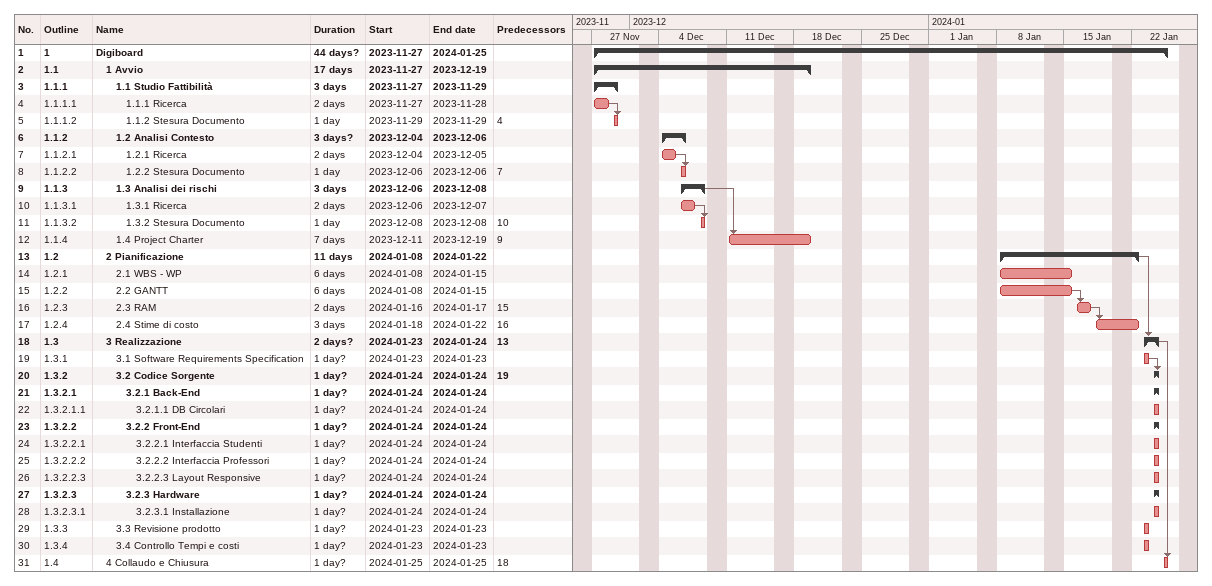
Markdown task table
| ID | WBS | Task | Duration | Start | Finish | Predecessors |
|---|---|---|---|---|---|---|
| 1 | 1 | **Digiboard** | 44d? | 2023-11-27 | 2024-01-25 |  |
| 2 | 1.1 | **1 Avvio** | 17d | 2023-11-27 | 2023-12-19 |  |
| 3 | 1.1.1 | **1.1 Studio Fattibilità** | 3d | 2023-11-27 | 2023-11-29 |  |
| 4 | 1.1.1.1 | 1.1.1 Ricerca | 2d | 2023-11-27 | 2023-11-28 |  |
| 5 | 1.1.1.2 | 1.1.2 Stesura Documento | 1d | 2023-11-29 | 2023-11-29 | 4 |
| 6 | 1.1.2 | **1.2 Analisi Contesto** | 3d? | 2023-12-04 | 2023-12-06 |  |
| 7 | 1.1.2.1 | 1.2.1 Ricerca | 2d | 2023-12-04 | 2023-12-05 |  |
| 8 | 1.1.2.2 | 1.2.2 Stesura Documento | 1d | 2023-12-06 | 2023-12-06 | 7 |
| 9 | 1.1.3 | **1.3 Analisi dei rischi** | 3d | 2023-12-06 | 2023-12-08 |  |
| 10 | 1.1.3.1 | 1.3.1 Ricerca | 2d | 2023-12-06 | 2023-12-07 |  |
| 11 | 1.1.3.2 | 1.3.2 Stesura Documento | 1d | 2023-12-08 | 2023-12-08 | 10 |
| 12 | 1.1.4 | 1.4 Project Charter | 7d | 2023-12-11 | 2023-12-19 | 9 |
| 13 | 1.2 | **2 Pianificazione** | 11d | 2024-01-08 | 2024-01-22 |  |
| 14 | 1.2.1 | 2.1 WBS - WP | 6d | 2024-01-08 | 2024-01-15 |  |
| 15 | 1.2.2 | 2.2 GANTT | 6d | 2024-01-08 | 2024-01-15 |  |
| 16 | 1.2.3 | 2.3 RAM | 2d | 2024-01-16 | 2024-01-17 | 15 |
| 17 | 1.2.4 | 2.4 Stime di costo | 3d | 2024-01-18 | 2024-01-22 | 16 |
| 18 | 1.3 | **3 Realizzazione** | 2d? | 2024-01-23 | 2024-01-24 | 13 |
| 19 | 1.3.1 | 3.1 Software Requirements Specification | 1d? | 2024-01-23 | 2024-01-23 |  |
| 20 | 1.3.2 | **3.2 Codice Sorgente** | 1d? | 2024-01-24 | 2024-01-24 | 19 |
| 21 | 1.3.2.1 | **3.2.1 Back-End** | 1d? | 2024-01-24 | 2024-01-24 |  |
| 22 | 1.3.2.1.1 | 3.2.1.1 DB Circolari | 1d? | 2024-01-24 | 2024-01-24 |  |
| 23 | 1.3.2.2 | **3.2.2 Front-End** | 1d? | 2024-01-24 | 2024-01-24 |  |
| 24 | 1.3.2.2.1 | 3.2.2.1 Interfaccia Studenti | 1d? | 2024-01-24 | 2024-01-24 |  |
| 25 | 1.3.2.2.2 | 3.2.2.2 Interfaccia Professori | 1d? | 2024-01-24 | 2024-01-24 |  |
| 26 | 1.3.2.2.3 | 3.2.2.3 Layout Responsive | 1d? | 2024-01-24 | 2024-01-24 |  |
| 27 | 1.3.2.3 | **3.2.3 Hardware** | 1d? | 2024-01-24 | 2024-01-24 |  |
| 28 | 1.3.2.3.1 | 3.2.3.1 Installazione | 1d? | 2024-01-24 | 2024-01-24 |  |
| 29 | 1.3.3 | 3.3 Revisione prodotto | 1d? | 2024-01-23 | 2024-01-23 |  |
| 30 | 1.3.4 | 3.4 Controllo Tempi e costi | 1d? | 2024-01-23 | 2024-01-23 |  |
| 31 | 1.4 | 4 Collaudo e Chiusura | 1d? | 2024-01-25 | 2024-01-25 | 18 |
